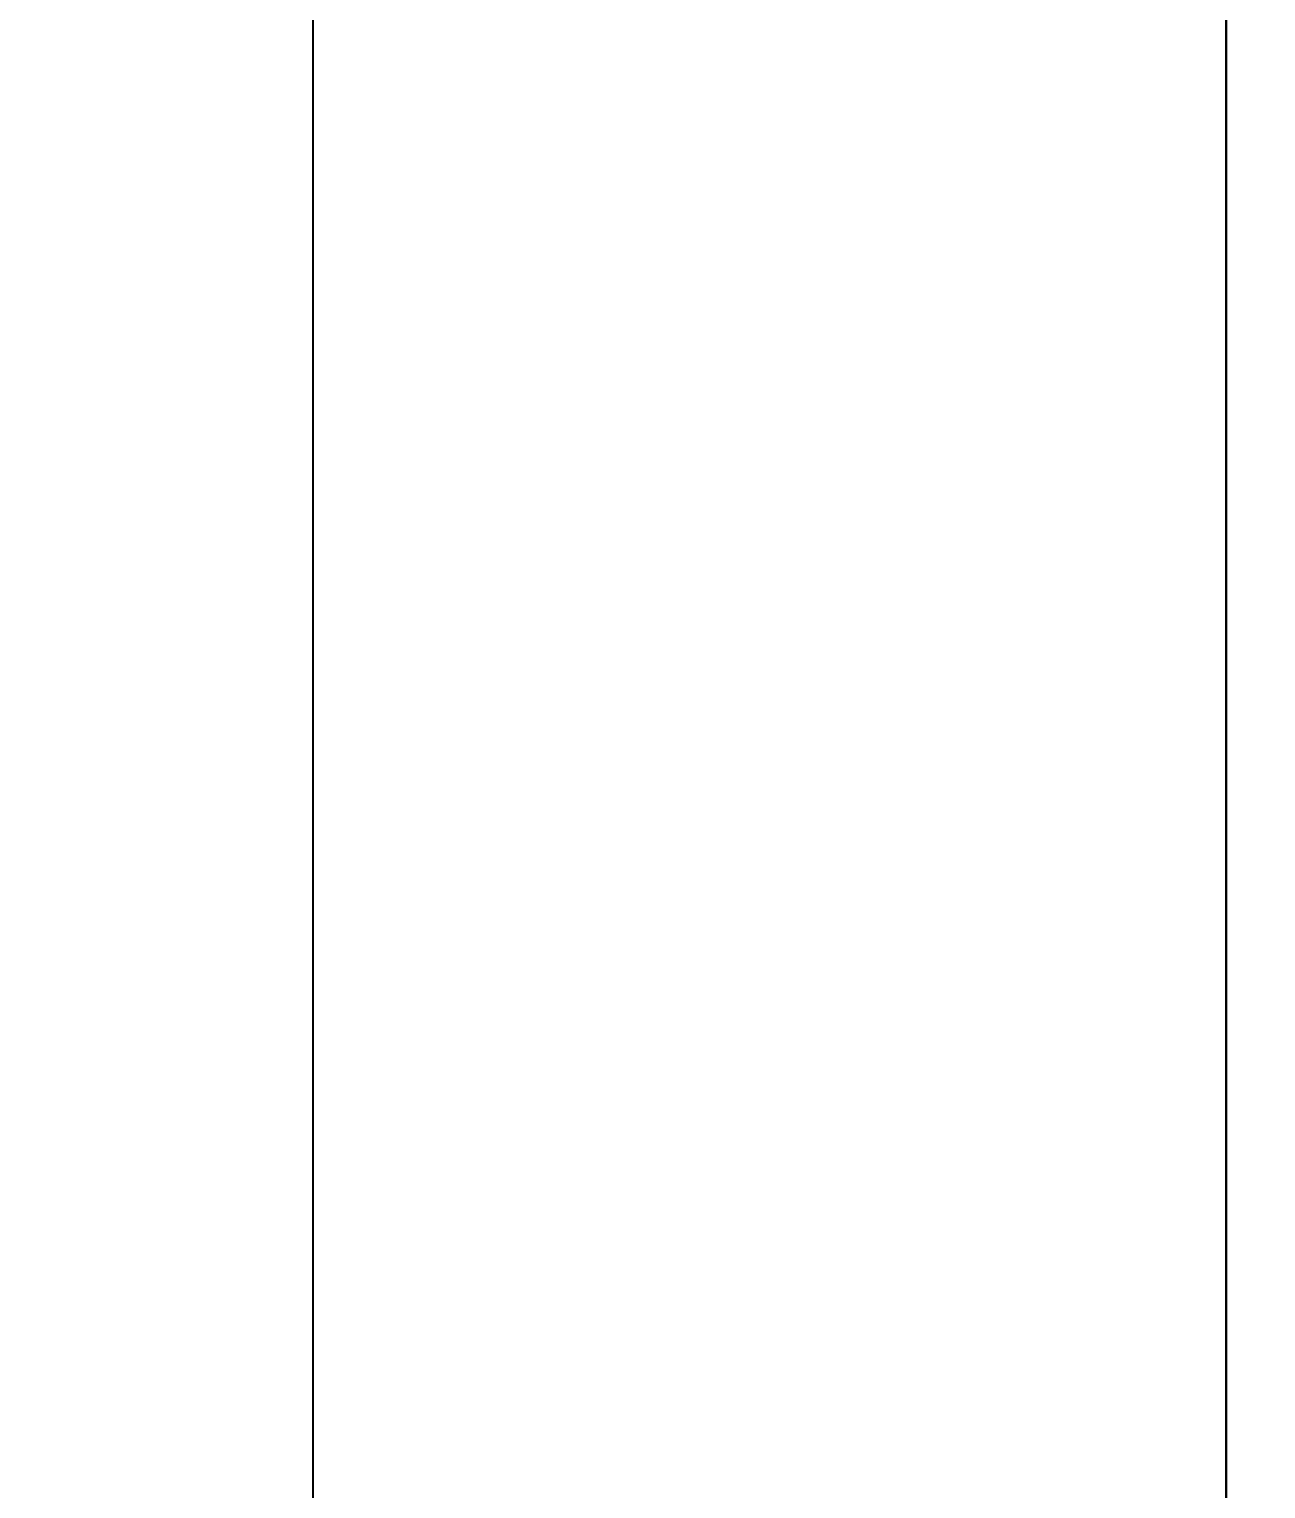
# Model space of a CAD drawing. Header units: metres. Extents: x 0 to 298, y 0 to 162.
# Drawn here: x 173.2133 to 173.3691, y 102.5839 to 102.7679 of the extents above; entities that cross this region are included whole.
import ezdxf

# ---------------------------------------------------------------- set-up
doc = ezdxf.new("R2010")
doc.units = ezdxf.units.M
doc.header["$MEASUREMENT"] = 0
doc.layers.add('BLK_1_FLR_0_CARPET_AREA', color=10, linetype='Continuous')
doc.layers.add('BLK_1_FLR_0_WATER_CLOSET', color=4, linetype='Continuous', lineweight=30)
doc.styles.add('working', font='timesbd.ttf', dxfattribs={"height": 0.25})
doc.dimstyles.new('new model', dxfattribs={"dimtxt": 0.25, "dimasz": 0.23, "dimexe": 0.1, "dimexo": 0.1, "dimgap": 0, "dimtad": 0, "dimtoh": 1, "dimzin": 1, "dimdsep": 46, "dimtxsty": 'working', "dimcen": 0.09, "dimse1": 1, "dimse2": 1, "dimclrd": 8, "dimclre": 8, "dimclrt": 3, "dimadec": 1, "dimazin": 0, "dimtfac": 1, "dimtofl": 0, "dimtmove": 0, "dimatfit": 3, "dimfxl": 0, "dimtolj": 1, "dimtzin": 0, "dimlwd": -1, "dimlwe": -1, "dimarcsym": 0})

# ---------------------------------------------------------------- blocks, each defined once
blk = doc.blocks.new('*D249')
at = {"color": 8}
for p, q in [((172.18707, 103.0022), (172.18707, 102.92468)), ((172.18707, 102.2422), (172.18707, 102.31973))]:
    blk.add_line(p, q, dxfattribs=at)
at = {"color": 8, "lineweight": 35}
for points in [[(172.14874, 103.0022), (172.22541, 103.0022), (172.18707, 103.2322)], [(172.14874, 102.2422), (172.22541, 102.2422), (172.18707, 102.0122)]]:
    blk.add_solid(points, dxfattribs=at)
at = {"layer": 'Defpoints', "color": 0, "lineweight": 35}
for p in [(173.36408, 103.2322), (172.18707, 102.0122), (173.36408, 102.0122)]:
    blk.add_point(p, dxfattribs=at)
at = {"color": 3, "insert": (172.18707, 102.6222), "char_height": 0.25, "attachment_point": 5, "rotation": 90, "style": 'working'}
blk.add_mtext('\\A1;1.22', dxfattribs=at)

msp = doc.modelspace()

# ---------------------------------------------------------------- linework, layer by layer
for p, q in [((173.36408, 103.2322), (173.36408, 102.0122)), ((173.24908, 102.11156), (173.24908, 103.01156))]:
    msp.add_line(p, q)
msp.add_lwpolyline([(173.36408, 102.11156), (173.36408, 103.01156), (173.13408, 103.01156), (173.13408, 102.11156)], close=True)
at = {"layer": 'BLK_1_FLR_0_CARPET_AREA', "color": 15, "linetype": 'Continuous', "lineweight": 30}
msp.add_lwpolyline([(173.36408, 98.8972), (173.36408, 101.8922), (177.03461, 101.8922), (177.03461, 102.0122), (175.60408, 102.0122), (175.60408, 102.4722), (175.48408, 102.4722), (175.48408, 102.0122), (173.36408, 102.0122), (173.36408, 103.2322), (175.48408, 103.2322), (178.02503, 103.2322), (178.02503, 102.0122), (177.79461, 102.0122), (177.79461, 101.8922), (178.02136, 101.8922), (178.00967, 98.89635)], close=True, dxfattribs=at)
at = {"layer": 'BLK_1_FLR_0_WATER_CLOSET', "color": 1, "lineweight": 30}
msp.add_lwpolyline([(175.48408, 102.0122), (173.36408, 102.0122), (173.36408, 103.2322), (175.48408, 103.2322)], close=True, dxfattribs=at)

# ---------------------------------------------------------------- dimensions: what is measured, and where the dimension line sits
dim = msp.add_linear_dim(base=(172.18707, 102.0122), p1=(173.36408, 103.2322), p2=(173.36408, 102.0122), angle=90, dimstyle='new model', override={"dimpost": '\\X'})
dim.commit()
dim.dimension.update_dxf_attribs({"geometry": '*D249', "text_midpoint": (172.18707, 102.6222)})

doc.saveas('drawing.dxf')
